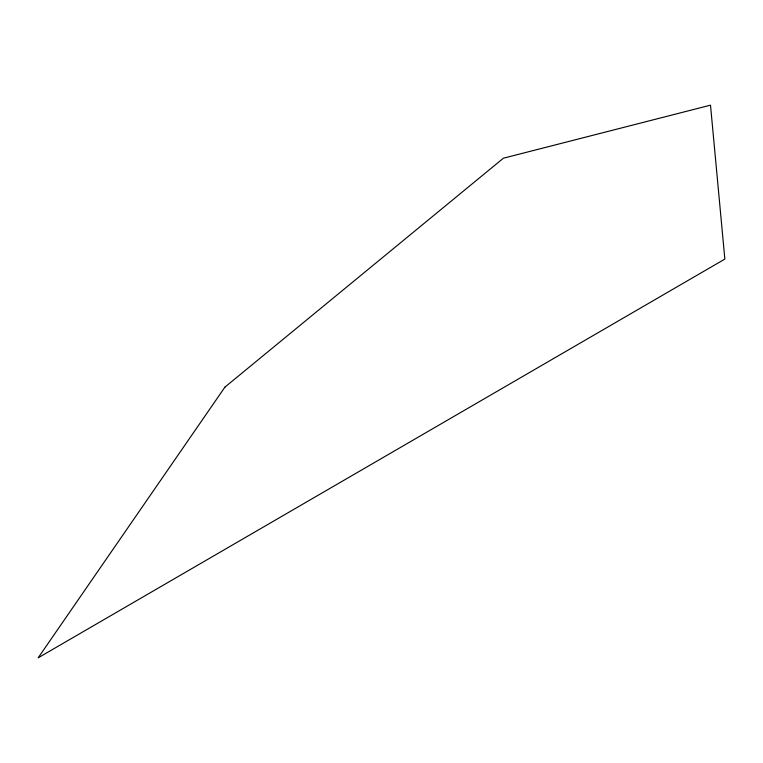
<?xml version="1.0" encoding="UTF-8"?>
<svg xmlns="http://www.w3.org/2000/svg" width="763" height="763" viewBox="0 0 763 763"><rect width="100%" height="100%" fill="white"/><g stroke="black" fill="none" stroke-linecap="round" stroke-linejoin="round"><path stroke-width="1.14" d="M224.932 387.118L38.15 657.84L724.85 259.086L710.506 105.16L503.427 158.189L224.932 387.118"/></g></svg>
